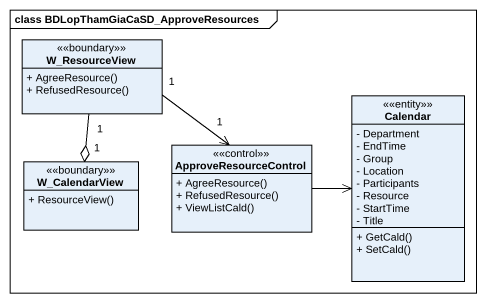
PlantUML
@startuml
mainframe class BDLopThamGiaCaSD_ApproveResources
hide circle
hide empty members
skinparam classAttributeIconSize 0
class W_ResourceView <<boundary>> {
  + AgreeResource()
  + RefusedResource()
}
class Calendar <<entity>> {
  - Department
  - EndTime
  - Group
  - Location
  - Participants
  - Resource
  - StartTime
  - Title
  + GetCald()
  + SetCald()
}
class W_CalendarView <<boundary>> {
  + ResourceView()
}
class ApproveResourceControl <<control>> {
  + AgreeResource()
  + RefusedResource()
  + ViewListCald()
}
W_ResourceView "1" --o "1" W_CalendarView
W_ResourceView "1" --> "1" ApproveResourceControl
ApproveResourceControl -right-> Calendar
@enduml
